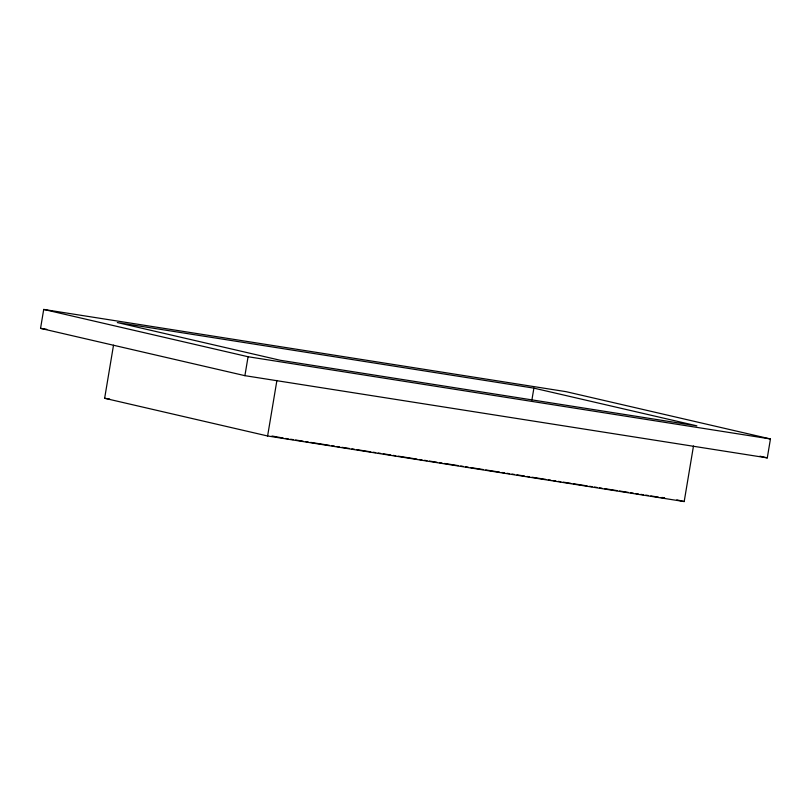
<?xml version="1.0" encoding="UTF-8"?>
<svg xmlns="http://www.w3.org/2000/svg" width="811" height="811" viewBox="0 0 811 811"><rect width="100%" height="100%" fill="white"/><g stroke="black" fill="none" stroke-linecap="round" stroke-linejoin="round"><path stroke-width="1.22" d="M40.55 328.364L43.713 309.437L566.098 391.672L770.45 438.964L767.287 457.891L244.902 375.665L40.55 328.364L46.795 329.347M693.486 446.009L684.19 501.563L267.61 435.983L104.639 398.272L113.52 345.182M244.902 375.665L248.075 356.739L43.713 309.437M267.61 435.983L276.906 380.44M531.904 399.965L533.891 388.134L117.311 322.555L280.282 360.277L696.862 425.846L533.891 388.134M248.075 356.739L770.45 438.964M104.639 398.272L109.647 399.053M283.14 438.052L271.949 436.014M285.644 438.447L288.148 438.832M290.642 439.227L293.146 439.623M295.65 440.018L303.152 441.204M305.656 441.589L308.16 441.985M310.654 442.38L329.418 445.33M331.922 445.726L334.416 446.121M336.92 446.516L339.424 446.912M341.918 447.307L349.429 448.483M351.923 448.878L354.427 449.274M356.931 449.669L370.688 451.828M373.192 452.224L375.686 452.619M378.19 453.014L380.694 453.41M383.197 453.795L390.699 454.981M393.203 455.376L395.697 455.772M398.201 456.157L416.955 459.117M419.459 459.513L421.963 459.898M424.467 460.293L426.961 460.689M429.465 461.084L436.967 462.26M439.471 462.655L441.975 463.051M444.479 463.446L458.235 465.615M460.729 466.001L463.233 466.396M465.737 466.791L468.231 467.187M470.735 467.582L483.244 469.549M485.748 469.944L499.505 472.103M501.999 472.499L504.503 472.894M507.007 473.289L509.511 473.685M512.005 474.08L514.509 474.465M517.012 474.861L524.514 476.047M527.018 476.442L529.512 476.827M532.016 477.223L545.773 479.392M548.277 479.788L550.781 480.183M553.274 480.568L555.778 480.964M558.282 481.359L560.786 481.754M563.28 482.15L570.792 483.326M573.286 483.721L587.042 485.89M589.546 486.286L592.05 486.671M594.544 487.066L597.048 487.462M599.552 487.857L602.056 488.252M604.55 488.648L617.059 490.614M619.563 491.01L628.312 492.389M630.816 492.774L633.32 493.169M635.824 493.564L638.318 493.96M640.822 494.355L643.326 494.751M645.82 495.136L648.324 495.531M650.827 495.926L658.329 497.113M660.833 497.508L664.584 498.096M759.897 456.187L767.287 457.891M676.83 499.86L684.19 501.563M662.141 497.437L664.604 498.005"/></g></svg>
